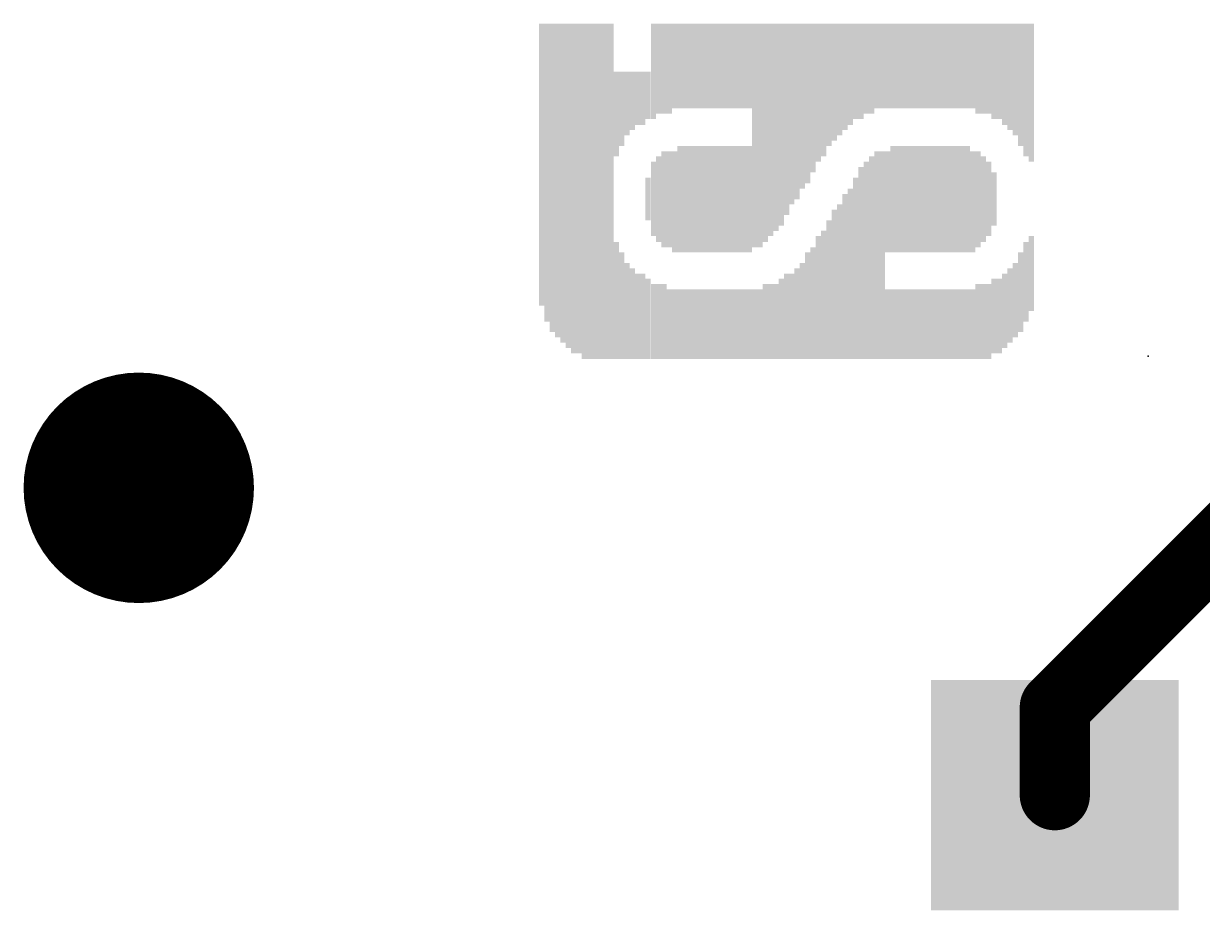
# Model space of a CAD drawing. Extents: x -44.1 to 38.2, y -17 to 24.8.
# Drawn here: x -37.01 to -31.9, y -7.87 to -4.02 of the extents above; entities that cross this region are included whole.
import ezdxf

# ---------------------------------------------------------------- set-up
doc = ezdxf.new("R2010")
doc.units = 0
for name, color, linetype in [('1', 12, 'CONTINUOUS'), ('21', 40, 'CONTINUOUS'), ('23', 40, 'CONTINUOUS')]:
    doc.layers.add(name, color=color, linetype=linetype)

# ---------------------------------------------------------------- blocks, each defined once
blk = doc.blocks.new('PIE')
at = {"const_width": 0.5}
blk.add_lwpolyline([(0, -0.25, 1), (0, 0.25, 1), (0, -0.25)], format="xyb", dxfattribs=at)
blk = doc.blocks.new('RECT')
blk.add_solid([(-0.5, -0.5), (0.5, -0.5), (-0.5, 0.5), (0.5, 0.5)])

msp = doc.modelspace()

# ---------------------------------------------------------------- linework, layer by layer
at = {"layer": '1', "const_width": 0.3048}
for points in [[(-30.8855, -5.334), (-32.5365, -6.985)], [(-32.5365, -7.366), (-32.5365, -6.985)]]:
    msp.add_lwpolyline(points, dxfattribs=at)
at = {"layer": '1', "const_width": 0.1524}
for points in [[(-32.4603, -6.985, 1), (-32.6127, -6.985)], [(-32.5904, -6.9311, 1), (-32.4826, -7.0389)], [(-32.6127, -7.366, 1), (-32.4603, -7.366)]]:
    msp.add_lwpolyline(points, format="xyb", dxfattribs=at)
at = {"layer": '23'}
for p in [(-32.131, -5.461), (-36.5125, -6.0325)]:
    msp.add_point(p, dxfattribs=at)

# ---------------------------------------------------------------- block references
at = {"layer": '1'}
msp.add_blockref('PIE', (-36.5125, -6.0325), dxfattribs=at)
at = {"layer": '1', "xscale": 1.075}
msp.add_blockref('RECT', (-32.5365, -7.366), dxfattribs=at)
at = {"layer": '21', "rotation": 90}
for p, xscale, yscale in [((-34.7633, -4.6304), 1.2243, 0.0231), ((-34.7402, -4.6647), 1.2929, 0.0231), ((-34.7171, -4.6876), 1.3386, 0.0231), ((-34.694, -4.699), 1.3614, 0.0231), ((-34.671, -4.7104), 1.3843, 0.0229), ((-34.648, -4.7219), 1.4072, 0.0231), ((-34.6249, -4.7333), 1.43, 0.0231), ((-34.6018, -4.7333), 1.43, 0.0231), ((-34.5787, -4.746), 1.4554, 0.0231), ((-34.5556, -4.746), 1.4554, 0.0231), ((-34.5324, -4.746), 1.4554, 0.0231), ((-34.5093, -4.746), 1.4554, 0.0231), ((-34.4862, -4.746), 1.4554, 0.0231), ((-34.4631, -4.746), 1.4554, 0.0231), ((-34.2784, -4.2253), 0.414, 0.0231), ((-34.2553, -4.2139), 0.3912, 0.0231), ((-34.2322, -4.2139), 0.3912, 0.0231), ((-34.2091, -4.2139), 0.3912, 0.0231), ((-34.186, -4.2024), 0.3683, 0.0231), ((-34.163, -4.2024), 0.3683, 0.0229), ((-34.14, -4.2024), 0.3683, 0.0231), ((-34.1169, -4.2024), 0.3683, 0.0231), ((-34.0938, -4.2024), 0.3683, 0.0231), ((-34.0707, -4.2024), 0.3683, 0.0231), ((-34.0476, -4.2024), 0.3683, 0.0231), ((-34.0244, -4.2024), 0.3683, 0.0231), ((-34.0013, -4.2024), 0.3683, 0.0231), ((-33.9782, -4.2024), 0.3683, 0.0231), ((-33.9551, -4.2024), 0.3683, 0.0231), ((-33.932, -4.2024), 0.3683, 0.0231), ((-33.909, -4.2024), 0.3683, 0.0229), ((-33.886, -4.2024), 0.3683, 0.0231), ((-33.8629, -4.2024), 0.3683, 0.0231), ((-33.8398, -4.5034), 0.9703, 0.0231), ((-33.8167, -4.5034), 0.9703, 0.0231), ((-33.7936, -4.492), 0.9474, 0.0231), ((-33.7704, -4.4793), 0.922, 0.0231), ((-33.7473, -4.4679), 0.8992, 0.0231), ((-33.7242, -4.4564), 0.8763, 0.0231), ((-33.7011, -4.4336), 0.8306, 0.0231), ((-33.678, -4.4107), 0.7849, 0.0231), ((-33.655, -4.3993), 0.762, 0.0229), ((-33.632, -4.3764), 0.7163, 0.0231), ((-33.6089, -4.365), 0.6934, 0.0231), ((-33.5858, -4.3409), 0.6452, 0.0231), ((-33.5627, -4.318), 0.5994, 0.0231), ((-33.5396, -4.3066), 0.5766, 0.0231), ((-33.5164, -4.2837), 0.5309, 0.0231), ((-33.4933, -4.2723), 0.508, 0.0231), ((-33.4702, -4.2609), 0.4851, 0.0231), ((-33.4471, -4.2494), 0.4623, 0.0231), ((-33.424, -4.238), 0.4394, 0.0231), ((-33.401, -4.2253), 0.414, 0.0229), ((-33.378, -4.2253), 0.414, 0.0231), ((-33.3549, -4.2139), 0.3912, 0.0231), ((-33.3318, -4.2139), 0.3912, 0.0231), ((-33.3087, -4.2024), 0.3683, 0.0231), ((-33.2856, -4.2024), 0.3683, 0.0231), ((-33.2624, -4.2024), 0.3683, 0.0231), ((-33.2393, -4.2024), 0.3683, 0.0231), ((-33.2162, -4.2024), 0.3683, 0.0231), ((-33.1931, -4.2024), 0.3683, 0.0231), ((-33.17, -4.2024), 0.3683, 0.0231), ((-33.147, -4.2024), 0.3683, 0.0229), ((-33.124, -4.2024), 0.3683, 0.0231), ((-33.1009, -4.2024), 0.3683, 0.0231), ((-33.0778, -4.2024), 0.3683, 0.0231), ((-33.0547, -4.2024), 0.3683, 0.0231), ((-33.0316, -4.2024), 0.3683, 0.0231), ((-33.0084, -4.2024), 0.3683, 0.0231), ((-32.9853, -4.2024), 0.3683, 0.0231), ((-32.9622, -4.2024), 0.3683, 0.0231), ((-32.9391, -4.2024), 0.3683, 0.0231), ((-32.916, -4.2024), 0.3683, 0.0231), ((-32.893, -4.2024), 0.3683, 0.0229), ((-32.87, -4.2139), 0.3912, 0.0231), ((-32.8469, -4.2139), 0.3912, 0.0231), ((-32.8238, -4.2139), 0.3912, 0.0231), ((-32.8007, -4.2253), 0.414, 0.0231), ((-32.7776, -4.2253), 0.414, 0.0231), ((-32.7544, -4.238), 0.4394, 0.0231), ((-32.7313, -4.2494), 0.4623, 0.0231), ((-32.7082, -4.2609), 0.4851, 0.0231), ((-32.6851, -4.2837), 0.5309, 0.0231), ((-32.662, -4.3066), 0.5766, 0.0231), ((-32.639, -4.318), 0.5994, 0.0229), ((-34.44, -4.4107), 0.3683, 0.0231), ((-34.417, -4.3879), 0.3226, 0.0229), ((-34.394, -4.365), 0.2769, 0.0231), ((-34.3709, -4.3536), 0.254, 0.0231), ((-34.3478, -4.3421), 0.2311, 0.0231), ((-34.3247, -4.3421), 0.2311, 0.0231), ((-34.3016, -4.3294), 0.2057, 0.0231), ((-34.163, -4.7803), 0.4623, 0.0229), ((-34.14, -4.7803), 0.4623, 0.0231), ((-34.1169, -4.7803), 0.4623, 0.0231), ((-34.0938, -4.7803), 0.4623, 0.0231), ((-34.0707, -4.7803), 0.4623, 0.0231), ((-34.0476, -4.7803), 0.4623, 0.0231), ((-34.0244, -4.7803), 0.4623, 0.0231), ((-34.0013, -4.7803), 0.4623, 0.0231), ((-33.9782, -4.7803), 0.4623, 0.0231), ((-33.9551, -4.7803), 0.4623, 0.0231), ((-33.932, -4.7803), 0.4623, 0.0231), ((-33.909, -4.7803), 0.4623, 0.0229), ((-33.886, -4.7803), 0.4623, 0.0231), ((-33.8629, -4.7803), 0.4623, 0.0231), ((-33.2393, -4.7803), 0.4623, 0.0231), ((-33.2162, -4.7803), 0.4623, 0.0231), ((-33.1931, -4.7803), 0.4623, 0.0231), ((-33.17, -4.7803), 0.4623, 0.0231), ((-33.147, -4.7803), 0.4623, 0.0229), ((-33.124, -4.7803), 0.4623, 0.0231), ((-33.1009, -4.7803), 0.4623, 0.0231), ((-33.0778, -4.7803), 0.4623, 0.0231), ((-33.0547, -4.7803), 0.4623, 0.0231), ((-33.0316, -4.7803), 0.4623, 0.0231), ((-33.0084, -4.7803), 0.4623, 0.0231), ((-32.9853, -4.7803), 0.4623, 0.0231), ((-32.9622, -4.7803), 0.4623, 0.0231), ((-32.9391, -4.7803), 0.4623, 0.0231), ((-32.916, -4.7803), 0.4623, 0.0231), ((-34.2553, -4.7803), 0.3708, 0.0231), ((-34.2322, -4.7803), 0.4166, 0.0231), ((-34.2091, -4.7803), 0.4166, 0.0231), ((-34.186, -4.7917), 0.4394, 0.0231), ((-33.3318, -5.0343), 0.8788, 0.0231), ((-33.3087, -5.0228), 0.9017, 0.0231), ((-33.2856, -5.0229), 0.9017, 0.0231), ((-33.2624, -4.7917), 0.4394, 0.0231), ((-32.893, -4.7917), 0.4394, 0.0229), ((-32.87, -4.7803), 0.4166, 0.0231), ((-32.8469, -4.7803), 0.3708, 0.0231), ((-34.2784, -4.779), 0.3226, 0.0231), ((-33.378, -5.0571), 0.8331, 0.0231), ((-33.3549, -5.0457), 0.856, 0.0231), ((-32.8238, -4.779), 0.3226, 0.0231), ((-34.3016, -4.779), 0.1854, 0.0231), ((-33.401, -5.08), 0.7874, 0.0229), ((-32.8007, -4.779), 0.2311, 0.0231), ((-33.4471, -5.1156), 0.7163, 0.0231), ((-33.424, -5.1041), 0.7391, 0.0231), ((-33.4702, -5.1384), 0.6706, 0.0231), ((-33.4933, -5.1498), 0.6477, 0.0231), ((-33.5164, -5.1727), 0.602, 0.0231), ((-33.5627, -5.207), 0.5334, 0.0231), ((-33.5396, -5.1956), 0.5563, 0.0231), ((-32.639, -5.1029), 0.3251, 0.0229), ((-34.44, -5.2197), 0.508, 0.0231), ((-34.417, -5.2426), 0.4623, 0.0229), ((-33.6089, -5.2426), 0.4623, 0.0231), ((-33.5858, -5.2311), 0.4851, 0.0231), ((-32.6851, -5.1841), 0.3454, 0.0231), ((-32.662, -5.1384), 0.3454, 0.0231), ((-34.394, -5.2654), 0.4166, 0.0231), ((-33.632, -5.2654), 0.4166, 0.0231), ((-32.7082, -5.2184), 0.3226, 0.0231), ((-34.3709, -5.2768), 0.3937, 0.0231), ((-34.3478, -5.2883), 0.3708, 0.0231), ((-34.3247, -5.2883), 0.3708, 0.0231), ((-33.7011, -5.2883), 0.3708, 0.0231), ((-33.678, -5.2883), 0.3708, 0.0231), ((-33.655, -5.2769), 0.3937, 0.0229), ((-32.7544, -5.2641), 0.3226, 0.0231), ((-32.7313, -5.2413), 0.3226, 0.0231), ((-34.3016, -5.2997), 0.348, 0.0231), ((-34.2784, -5.3111), 0.3251, 0.0231), ((-34.2553, -5.3111), 0.3251, 0.0231), ((-34.2322, -5.3111), 0.3251, 0.0231), ((-33.7936, -5.3111), 0.3251, 0.0231), ((-33.7704, -5.3111), 0.3251, 0.0231), ((-33.7473, -5.3111), 0.3251, 0.0231), ((-33.7242, -5.2997), 0.348, 0.0231), ((-32.87, -5.3111), 0.3251, 0.0231), ((-32.8469, -5.3111), 0.3251, 0.0231), ((-32.8238, -5.3111), 0.3251, 0.0231), ((-32.8007, -5.287), 0.3226, 0.0231), ((-32.7776, -5.287), 0.3226, 0.0231), ((-34.2091, -5.3226), 0.3023, 0.0231), ((-34.186, -5.3226), 0.3023, 0.0231), ((-34.163, -5.3226), 0.3023, 0.0229), ((-34.14, -5.3226), 0.3023, 0.0231), ((-34.1169, -5.3226), 0.3023, 0.0231), ((-34.0938, -5.3226), 0.3023, 0.0231), ((-34.0707, -5.3226), 0.3023, 0.0231), ((-34.0476, -5.3226), 0.3023, 0.0231), ((-34.0244, -5.3226), 0.3023, 0.0231), ((-34.0013, -5.3226), 0.3023, 0.0231), ((-33.9782, -5.3226), 0.3023, 0.0231), ((-33.9551, -5.3226), 0.3023, 0.0231), ((-33.932, -5.3226), 0.3023, 0.0231), ((-33.909, -5.3226), 0.3023, 0.0229), ((-33.886, -5.3226), 0.3023, 0.0231), ((-33.8629, -5.3226), 0.3023, 0.0231), ((-33.8398, -5.3226), 0.3023, 0.0231), ((-33.8167, -5.3226), 0.3023, 0.0231), ((-33.2624, -5.3226), 0.3023, 0.0231), ((-33.2393, -5.3226), 0.3023, 0.0231), ((-33.2162, -5.3226), 0.3023, 0.0231), ((-33.1931, -5.3226), 0.3023, 0.0231), ((-33.17, -5.3226), 0.3023, 0.0231), ((-33.147, -5.3226), 0.3023, 0.0229), ((-33.124, -5.3226), 0.3023, 0.0231), ((-33.1009, -5.3226), 0.3023, 0.0231), ((-33.0778, -5.3226), 0.3023, 0.0231), ((-33.0547, -5.3226), 0.3023, 0.0231), ((-33.0316, -5.3226), 0.3023, 0.0231), ((-33.0084, -5.3226), 0.3023, 0.0231), ((-32.9853, -5.3226), 0.3023, 0.0231), ((-32.9622, -5.3226), 0.3023, 0.0231), ((-32.9391, -5.3226), 0.3023, 0.0231), ((-32.916, -5.3226), 0.3023, 0.0231), ((-32.893, -5.3226), 0.3023, 0.0229)]:
    msp.add_blockref('RECT', p, dxfattribs=dict(at, xscale=xscale, yscale=yscale))

doc.saveas('drawing.dxf')
